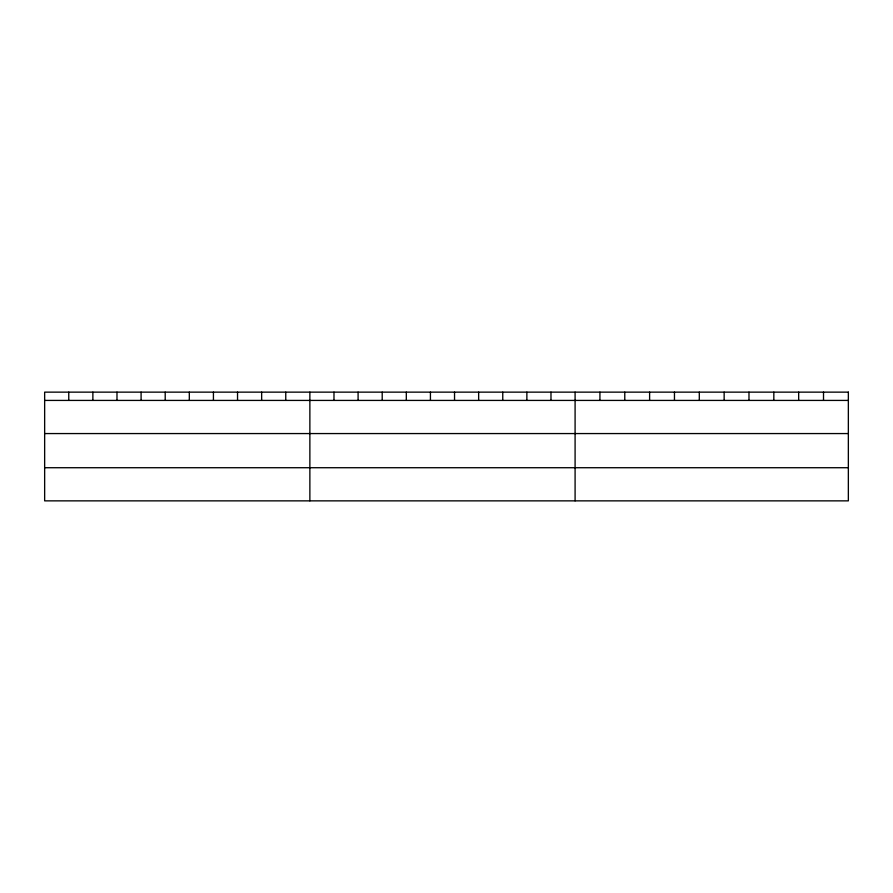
<?xml version="1.0" encoding="UTF-8"?>
<svg xmlns="http://www.w3.org/2000/svg" width="893" height="893" viewBox="0 0 893 893"><rect width="100%" height="100%" fill="white"/><g stroke="black" fill="none" stroke-linecap="round" stroke-linejoin="round"><path stroke-width="1.34" d="M44.65 400.421L848.35 400.421M44.65 433.563L848.35 433.563M44.65 467.72L848.35 467.72M823.513 392.139L823.513 400.421M798.666 392.139L798.666 400.421M773.829 392.139L773.829 400.421M748.981 392.139L748.981 400.421M724.145 392.139L724.145 400.421M699.297 392.139L699.297 400.421M674.461 392.139L674.461 400.421M649.613 392.139L649.613 400.421M624.776 392.139L624.776 400.421M599.929 392.139L599.929 400.421M575.092 392.139L575.092 500.861M550.981 392.139L550.981 400.421M526.87 392.139L526.87 400.421M502.759 392.139L502.759 400.421M478.648 392.139L478.648 400.421M454.537 392.139L454.537 400.421M430.426 392.139L430.426 400.421M406.315 392.139L406.315 400.421M382.204 392.139L382.204 400.421M358.093 392.139L358.093 400.421M333.982 392.139L333.982 400.421M309.871 392.139L309.871 500.861M285.76 392.139L285.76 400.421M261.649 392.139L261.649 400.421M237.538 392.139L237.538 400.421M213.427 392.139L213.427 400.421M189.316 392.139L189.316 400.421M165.205 392.139L165.205 400.421M141.094 392.139L141.094 400.421M116.983 392.139L116.983 400.421M92.872 392.139L92.872 400.421M68.761 392.139L68.761 400.421M848.35 392.139L44.65 392.139L44.65 500.861L848.35 500.861L848.35 392.139"/></g></svg>
